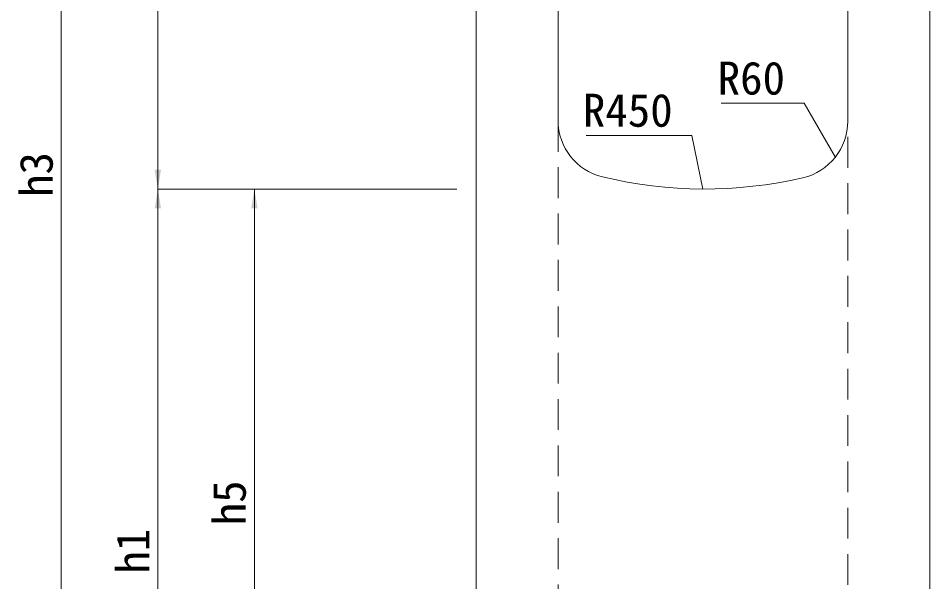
# Model space of a CAD drawing. Units: millimetres at full size; details may follow other scales. Extents: x 77586 to 117720, y -503 to 5664.
# Drawn here: x 102374 to 103318, y 2519 to 3102 of the extents above; entities that cross this region are included whole.
import ezdxf
from ezdxf.enums import TextEntityAlignment as Align

# ---------------------------------------------------------------- set-up
doc = ezdxf.new("R2010")
doc.units = ezdxf.units.MM
doc.header["$LTSCALE"] = 40
doc.linetypes.add('USER1', pattern=[1.2, 0.8, -0.4])
for name, color, linetype, lineweight in [('寸法線', 7, 'Continuous', 9), ('引出線', 4, 'Continuous', 9), ('本体', 2, 'Continuous', 13)]:
    doc.layers.add(name, color=color, linetype=linetype, lineweight=lineweight)
doc.styles.add('ＭＳ ゴシック', font='')
doc.styles.get('ＭＳ ゴシック').set_extended_font_data('MS Gothic')

# ---------------------------------------------------------------- blocks, each defined once
blk = doc.blocks.new('filled_arrow')
at = {"color": 0, "linetype": 'Continuous', "lineweight": -2}
blk.add_solid([(7.5, 1.25), (0, 0), (7.5, -1.25)], dxfattribs=at)

msp = doc.modelspace()

# ---------------------------------------------------------------- linework, layer by layer
at = {"layer": '寸法線'}
for p, q in [((102418.64, 3705.36), (102418.64, 2175.36)), ((102518.64, 3625.36), (102518.64, 2925.36)), ((102828.2, 2925.36), (102518.64, 2925.36)), ((102518.64, 2925.36), (102518.64, 2175.36)), ((102828.2, 2925.36), (102518.64, 2925.36)), ((102618.64, 2925.36), (102618.64, 2275.36)), ((102828.2, 2925.36), (102618.64, 2925.36))]:
    msp.add_line(p, q, dxfattribs=at)
at = {"layer": '引出線'}
for points in [[(103220.27, 2958.68), (103188.25, 3014.14), (103102.1, 3014.14)], [(103083.21, 2925.36), (103071.9, 2980.83), (102962.36, 2980.83)]]:
    msp.add_lwpolyline(points, dxfattribs=at)
at = {"layer": '本体', "lineweight": 20}
for p, q in [((102848.2, 3625.36), (102848.2, 2175.36)), ((102933.2, 2996.29), (102933.2, 3625.36)), ((103233.2, 2995.49), (103233.2, 3625.36)), ((103318.2, 2175.36), (103318.2, 3625.36))]:
    msp.add_line(p, q, dxfattribs=at)
at = {"layer": '本体', "linetype": 'USER1', "lineweight": 9}
for p, q in [((102933.2, 2995.89), (102933.2, 2275.36)), ((103233.2, 2275.36), (103233.2, 2995.89))]:
    msp.add_line(p, q, dxfattribs=at)
at = {"layer": '本体', "lineweight": 20}
for centre, radius, start, end in [((102993.2, 2996.29), 60, 180, 256.40401), ((103173.2, 2995.49), 60, 283.089, 0), ((103084.88, 3375.36), 450, 256.40401, 283.089)]:
    msp.add_arc(centre, radius, start, end, dxfattribs=at)

# ---------------------------------------------------------------- block references
at = {"layer": '寸法線', "xscale": 2.67, "yscale": 2.67}
for p, rotation in [((102518.64, 2925.36), 90), ((102518.64, 2925.36), 270), ((102618.64, 2925.36), 270)]:
    msp.add_blockref('filled_arrow', p, dxfattribs=dict(at, rotation=rotation))
at = {"layer": '引出線', "xscale": 0.2, "yscale": 0.2}
for p, rotation in [((103220.27, 2958.68), 120), ((103083.21, 2925.36), 101.5)]:
    msp.add_blockref('filled_arrow', p, dxfattribs=dict(at, rotation=rotation))

# ---------------------------------------------------------------- texts
at = {"layer": '寸法線', "style": 'ＭＳ ゴシック'}
for s, p in [('h3', (102392.64, 2940.36)), ('h5', (102592.64, 2600.36)), ('h1', (102492.64, 2550.36))]:
    msp.add_text(s, height=34.18, rotation=90, dxfattribs=at).set_placement(p, align=Align.MIDDLE_CENTER)
at = {"layer": '引出線', "style": 'ＭＳ ゴシック'}
for s, p in [('R60', (103168.25, 3057.34)), ('R450', (103051.9, 3024.03))]:
    msp.add_text(s, height=34.18, dxfattribs=at).set_placement(p, align=Align.TOP_RIGHT)

doc.saveas('drawing.dxf')
